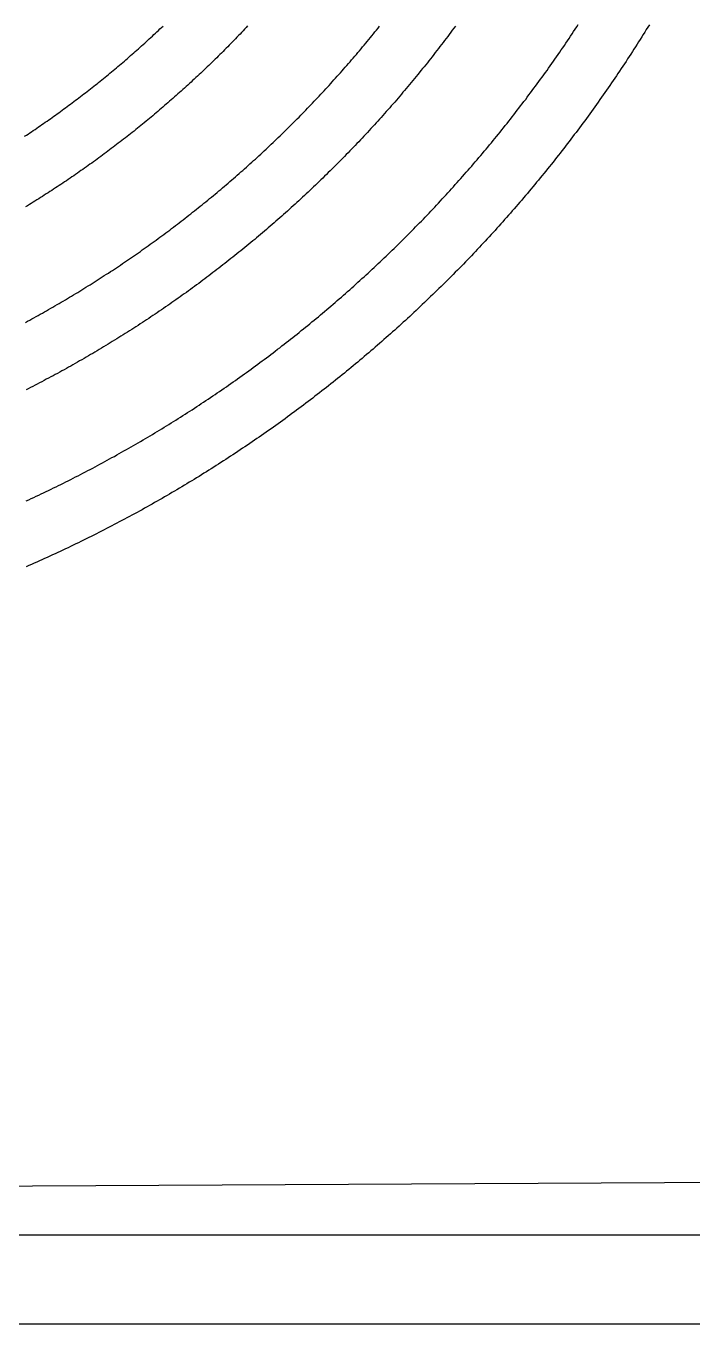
# Model space of a CAD drawing. Header units: inches. Extents: x -43479 to 56521, y -44741 to 59530.
# Drawn here: x -8586 to -7256, y 35132 to 37762 of the extents above; entities that cross this region are included whole.
import ezdxf

# ---------------------------------------------------------------- set-up
doc = ezdxf.new("R2010")
doc.units = ezdxf.units.IN
doc.header["$MEASUREMENT"] = 0

# ---------------------------------------------------------------- blocks, each defined once
blk = doc.blocks.new('kanishk_spiralEditV1')
for points in [[(366.3, 2834.4), (369.3, 2839.3), (372.4, 2844.2), (375.4, 2849.1), (378.5, 2854), (381.6, 2858.9), (384.7, 2863.8), (387.7, 2868.7), (390.9, 2873.6), (394, 2878.5), (397.1, 2883.4), (400.2, 2888.2), (403.4, 2893.1), (406.5, 2897.9), (409.7, 2902.8), (412.9, 2907.6), (416, 2912.4), (419.2, 2917.3), (422.4, 2922.1), (425.7, 2926.9), (428.9, 2931.7), (432.1, 2936.5), (435.4, 2941.3), (438.6, 2946), (441.9, 2950.8), (445.1, 2955.6), (448.4, 2960.3), (451.7, 2965.1), (455, 2969.8), (458.3, 2974.6), (461.7, 2979.3), (465, 2984), (468.3, 2988.8), (471.7, 2993.5), (475, 2998.2), (478.4, 3002.9), (481.8, 3007.5), (485.2, 3012.2), (488.6, 3016.9), (492, 3021.6), (495.4, 3026.2), (498.8, 3030.9), (502.3, 3035.5), (505.7, 3040.2), (509.2, 3044.8), (512.7, 3049.4), (516.1, 3054), (519.6, 3058.6), (523.1, 3063.2), (526.6, 3067.8), (530.1, 3072.4), (533.7, 3077), (537.2, 3081.6), (540.7, 3086.1), (544.3, 3090.7), (547.8, 3095.2), (551.4, 3099.8), (555, 3104.3), (558.6, 3108.8), (562.2, 3113.3), (565.8, 3117.8), (569.4, 3122.3), (573, 3126.8), (576.7, 3131.3), (580.3, 3135.8), (584, 3140.3), (587.6, 3144.7), (591.3, 3149.2), (595, 3153.6), (598.7, 3158), (602.4, 3162.5), (606.1, 3166.9), (609.8, 3171.3), (613.5, 3175.7), (617.3, 3180.1), (621, 3184.5), (624.8, 3188.9), (628.6, 3193.3), (632.3, 3197.6), (636.1, 3202), (639.9, 3206.3), (643.7, 3210.7), (647.5, 3215), (651.3, 3219.3), (655.2, 3223.6), (659, 3228), (662.8, 3232.3), (666.7, 3236.6), (670.6, 3240.8), (674.4, 3245.1), (678.3, 3249.4), (682.2, 3253.6), (686.1, 3257.9), (690, 3262.1), (693.9, 3266.4), (697.8, 3270.6), (701.8, 3274.8), (705.7, 3279), (709.7, 3283.2), (713.6, 3287.4), (717.6, 3291.6), (721.6, 3295.8), (725.5, 3299.9), (729.5, 3304.1), (733.5, 3308.2), (737.5, 3312.4), (741.6, 3316.5), (745.6, 3320.6), (749.6, 3324.8), (753.7, 3328.9), (757.7, 3333), (761.8, 3337), (765.9, 3341.1), (769.9, 3345.2), (774, 3349.3), (778.1, 3353.3), (782.2, 3357.4), (786.3, 3361.4), (790.4, 3365.4), (794.6, 3369.4), (798.7, 3373.5), (802.9, 3377.5), (807, 3381.4), (811.2, 3385.4), (815.3, 3389.4), (819.5, 3393.4), (823.7, 3397.3), (827.9, 3401.3), (832.1, 3405.2), (836.3, 3409.1), (840.5, 3413.1), (844.7, 3417), (849, 3420.9), (853.2, 3424.8), (857.5, 3428.7), (861.7, 3432.5), (866, 3436.4), (870.3, 3440.3), (874.5, 3444.1), (878.8, 3448), (883.1, 3451.8), (887.4, 3455.6), (891.7, 3459.4), (896.1, 3463.2), (900.4, 3467), (904.7, 3470.8), (909.1, 3474.6), (913.4, 3478.3), (917.8, 3482.1), (922.1, 3485.8), (926.5, 3489.6), (930.9, 3493.3), (935.3, 3497), (939.7, 3500.7), (944.1, 3504.4), (948.5, 3508.1), (952.9, 3511.8), (957.4, 3515.5), (961.8, 3519.2), (966.2, 3522.8), (970.7, 3526.5), (975.1, 3530.1), (979.6, 3533.7), (984.1, 3537.3), (988.6, 3540.9), (993, 3544.5), (997.5, 3548.1), (1002, 3551.7), (1006.6, 3555.3), (1011.1, 3558.8), (1015.6, 3562.4), (1020.1, 3565.9), (1024.7, 3569.4), (1029.2, 3573), (1033.8, 3576.5), (1038.3, 3580), (1042.9, 3583.5), (1047.5, 3587), (1052, 3590.4), (1056.6, 3593.9), (1061.2, 3597.3), (1065.8, 3600.8), (1070.4, 3604.2), (1075, 3607.6), (1079.7, 3611), (1084.3, 3614.5), (1088.9, 3617.8), (1093.6, 3621.2), (1098.2, 3624.6), (1102.9, 3628), (1107.6, 3631.3), (1112.2, 3634.7), (1116.9, 3638), (1121.6, 3641.3), (1126.3, 3644.6), (1131, 3647.9), (1135.7, 3651.2), (1140.4, 3654.5), (1145.1, 3657.8), (1149.8, 3661.1), (1154.6, 3664.3), (1159.3, 3667.6), (1164.1, 3670.8), (1168.8, 3674), (1173.6, 3677.2), (1178.3, 3680.4), (1183.1, 3683.6), (1187.9, 3686.8), (1192.7, 3690), (1197.5, 3693.1), (1202.3, 3696.3), (1207.1, 3699.4), (1211.9, 3702.6), (1216.7, 3705.7), (1221.5, 3708.8), (1226.3, 3711.9), (1231.2, 3715), (1236, 3718.1), (1240.9, 3721.2), (1245.7, 3724.2), (1250.6, 3727.3), (1255.4, 3730.3), (1260.3, 3733.3), (1265.2, 3736.4), (1270.1, 3739.4), (1275, 3742.4), (1279.9, 3745.4), (1284.8, 3748.3), (1289.7, 3751.3), (1294.6, 3754.3), (1299.5, 3757.2), (1304.4, 3760.1), (1309.4, 3763.1), (1314.3, 3766), (1319.3, 3768.9), (1324.2, 3771.8), (1329.2, 3774.7), (1334.1, 3777.5), (1339.1, 3780.4), (1344.1, 3783.3), (1349.1, 3786.1), (1354, 3788.9), (1359, 3791.8), (1364, 3794.6), (1369, 3797.4), (1374, 3800.2), (1379.1, 3802.9), (1384.1, 3805.7), (1389.1, 3808.5), (1394.1, 3811.2), (1399.2, 3813.9), (1404.2, 3816.7), (1409.3, 3819.4), (1414.3, 3822.1), (1419.4, 3824.8), (1424.4, 3827.5), (1429.5, 3830.1), (1434.6, 3832.8), (1439.7, 3835.4), (1444.7, 3838.1), (1449.8, 3840.7), (1454.9, 3843.3), (1460, 3845.9), (1465.1, 3848.5), (1470.3, 3851.1), (1475.4, 3853.7), (1480.5, 3856.3), (1485.6, 3858.8), (1490.8, 3861.4), (1495.9, 3863.9), (1501, 3866.4), (1506.2, 3868.9), (1511.3, 3871.4), (1516.5, 3873.9), (1521.7, 3876.4), (1526.8, 3878.9), (1532, 3881.3), (1537.2, 3883.8), (1542.4, 3886.2), (1547.5, 3888.6), (1552.7, 3891), (1557.9, 3893.4), (1563.1, 3895.8), (1568.3, 3898.2), (1573.6, 3900.6), (1578.8, 3902.9), (1584, 3905.3), (1589.2, 3907.6), (1594.5, 3909.9), (1599.7, 3912.2), (1604.9, 3914.5), (1610.2, 3916.8)], [(753.6, 2837.3), (756.6, 2841.4), (759.7, 2845.5), (762.7, 2849.6), (765.8, 2853.7), (768.9, 2857.8), (771.9, 2861.9), (775, 2865.9), (778.1, 2870), (781.2, 2874.1), (784.3, 2878.1), (787.4, 2882.2), (790.6, 2886.2), (793.7, 2890.2), (796.8, 2894.2), (800, 2898.3), (803.1, 2902.3), (806.3, 2906.3), (809.5, 2910.3), (812.7, 2914.3), (815.9, 2918.3), (819.1, 2922.2), (822.3, 2926.2), (825.5, 2930.2), (828.7, 2934.1), (831.9, 2938.1), (835.2, 2942), (838.4, 2945.9), (841.7, 2949.9), (844.9, 2953.8), (848.2, 2957.7), (851.5, 2961.6), (854.8, 2965.5), (858.1, 2969.4), (861.4, 2973.3), (864.7, 2977.2), (868, 2981), (871.3, 2984.9), (874.7, 2988.8), (878, 2992.6), (881.4, 2996.5), (884.7, 3000.3), (888.1, 3004.1), (891.5, 3008), (894.9, 3011.8), (898.3, 3015.6), (901.7, 3019.4), (905.1, 3023.2), (908.5, 3027), (911.9, 3030.7), (915.3, 3034.5), (918.8, 3038.3), (922.2, 3042), (925.7, 3045.8), (929.1, 3049.5), (932.6, 3053.2), (936.1, 3057), (939.6, 3060.7), (943.1, 3064.4), (946.6, 3068.1), (950.1, 3071.8), (953.6, 3075.5), (957.1, 3079.2), (960.6, 3082.8), (964.2, 3086.5), (967.7, 3090.2), (971.3, 3093.8), (974.8, 3097.5), (978.4, 3101.1), (982, 3104.7), (985.6, 3108.3), (989.2, 3112), (992.7, 3115.6), (996.4, 3119.2), (1000, 3122.7), (1003.6, 3126.3), (1007.2, 3129.9), (1010.8, 3133.5), (1014.5, 3137), (1018.1, 3140.6), (1021.8, 3144.1), (1025.5, 3147.7), (1029.1, 3151.2), (1032.8, 3154.7), (1036.5, 3158.2), (1040.2, 3161.7), (1043.9, 3165.2), (1047.6, 3168.7), (1051.3, 3172.2), (1055, 3175.7), (1058.7, 3179.1), (1062.5, 3182.6), (1066.2, 3186), (1070, 3189.5), (1073.7, 3192.9), (1077.5, 3196.3), (1081.3, 3199.7), (1085, 3203.1), (1088.8, 3206.5), (1092.6, 3209.9), (1096.4, 3213.3), (1100.2, 3216.7), (1104, 3220.1), (1107.8, 3223.4), (1111.7, 3226.8), (1115.5, 3230.1), (1119.3, 3233.4), (1123.2, 3236.8), (1127, 3240.1), (1130.9, 3243.4), (1134.8, 3246.7), (1138.6, 3250), (1142.5, 3253.3), (1146.4, 3256.6), (1150.3, 3259.8), (1154.2, 3263.1), (1158.1, 3266.3), (1162, 3269.6), (1165.9, 3272.8), (1169.9, 3276), (1173.8, 3279.3), (1177.7, 3282.5), (1181.7, 3285.7), (1185.6, 3288.9), (1189.6, 3292.1), (1193.6, 3295.2), (1197.5, 3298.4), (1201.5, 3301.6), (1205.5, 3304.7), (1209.5, 3307.9), (1213.5, 3311), (1217.5, 3314.1), (1221.5, 3317.2), (1225.5, 3320.3), (1229.5, 3323.4), (1233.6, 3326.5), (1237.6, 3329.6), (1241.6, 3332.7), (1245.7, 3335.8), (1249.8, 3338.8), (1253.8, 3341.9), (1257.9, 3344.9), (1262, 3347.9), (1266, 3351), (1270.1, 3354), (1274.2, 3357), (1278.3, 3360), (1282.4, 3363), (1286.5, 3365.9), (1290.6, 3368.9), (1294.8, 3371.9), (1298.9, 3374.8), (1303, 3377.8), (1307.2, 3380.7), (1311.3, 3383.6), (1315.5, 3386.5), (1319.6, 3389.5), (1323.8, 3392.4), (1327.9, 3395.2), (1332.1, 3398.1), (1336.3, 3401), (1340.5, 3403.9), (1344.7, 3406.7), (1348.9, 3409.6), (1353.1, 3412.4), (1357.3, 3415.2), (1361.5, 3418), (1365.7, 3420.9), (1370, 3423.7), (1374.2, 3426.5), (1378.4, 3429.2), (1382.7, 3432), (1386.9, 3434.8), (1391.2, 3437.5), (1395.4, 3440.3), (1399.7, 3443), (1404, 3445.8), (1408.3, 3448.5), (1412.5, 3451.2), (1416.8, 3453.9), (1421.1, 3456.6), (1425.4, 3459.3), (1429.7, 3461.9), (1434, 3464.6), (1438.4, 3467.3), (1442.7, 3469.9), (1447, 3472.5), (1451.3, 3475.2), (1455.7, 3477.8), (1460, 3480.4), (1464.4, 3483), (1468.7, 3485.6), (1473.1, 3488.2), (1477.4, 3490.8), (1481.8, 3493.3), (1486.2, 3495.9), (1490.6, 3498.4), (1494.9, 3501), (1499.3, 3503.5), (1503.7, 3506), (1508.1, 3508.5), (1512.5, 3511), (1516.9, 3513.5), (1521.4, 3516), (1525.8, 3518.5), (1530.2, 3520.9), (1534.6, 3523.4), (1539.1, 3525.8), (1543.5, 3528.2), (1547.9, 3530.7), (1552.4, 3533.1), (1556.8, 3535.5), (1561.3, 3537.9), (1565.8, 3540.3), (1570.2, 3542.6), (1574.7, 3545), (1579.2, 3547.4), (1583.7, 3549.7), (1588.2, 3552.1), (1592.6, 3554.4), (1597.1, 3556.7), (1601.6, 3559), (1606.2, 3561.3), (1610.7, 3563.6)], [(1168.3, 2836.9), (1171.3, 2840.1), (1174.3, 2843.3), (1177.4, 2846.6), (1180.4, 2849.8), (1183.5, 2853), (1186.5, 2856.2), (1189.6, 2859.4), (1192.7, 2862.6), (1195.7, 2865.7), (1198.8, 2868.9), (1201.9, 2872.1), (1205, 2875.3), (1208.1, 2878.4), (1211.2, 2881.6), (1214.3, 2884.7), (1217.4, 2887.8), (1220.6, 2891), (1223.7, 2894.1), (1226.8, 2897.2), (1230, 2900.3), (1233.1, 2903.4), (1236.3, 2906.5), (1239.5, 2909.6), (1242.6, 2912.7), (1245.8, 2915.7), (1249, 2918.8), (1252.2, 2921.9), (1255.4, 2924.9), (1258.6, 2928), (1261.8, 2931), (1265, 2934), (1268.2, 2937.1), (1271.5, 2940.1), (1274.7, 2943.1), (1278, 2946.1), (1281.2, 2949.1), (1284.4, 2952.1), (1287.7, 2955.1), (1291, 2958), (1294.2, 2961), (1297.5, 2964), (1300.8, 2966.9), (1304.1, 2969.9), (1307.4, 2972.8), (1310.7, 2975.7), (1314, 2978.7), (1317.3, 2981.6), (1320.6, 2984.5), (1324, 2987.4), (1327.3, 2990.3), (1330.6, 2993.2), (1334, 2996.1), (1337.3, 2999), (1340.7, 3001.8), (1344, 3004.7), (1347.4, 3007.6), (1350.8, 3010.4), (1354.1, 3013.3), (1357.5, 3016.1), (1360.9, 3018.9), (1364.3, 3021.7), (1367.7, 3024.5), (1371.1, 3027.3), (1374.5, 3030.1), (1377.9, 3032.9), (1381.4, 3035.7), (1384.8, 3038.5), (1388.2, 3041.3), (1391.7, 3044), (1395.1, 3046.8), (1398.6, 3049.5), (1402, 3052.3), (1405.5, 3055), (1409, 3057.7), (1412.4, 3060.4), (1415.9, 3063.2), (1419.4, 3065.9), (1422.9, 3068.5), (1426.4, 3071.2), (1429.9, 3073.9), (1433.4, 3076.6), (1436.9, 3079.3), (1440.4, 3081.9), (1443.9, 3084.6), (1447.5, 3087.2), (1451, 3089.8), (1454.5, 3092.5), (1458.1, 3095.1), (1461.6, 3097.7), (1465.2, 3100.3), (1468.7, 3102.9), (1472.3, 3105.5), (1475.9, 3108.1), (1479.5, 3110.6), (1483, 3113.2), (1486.6, 3115.8), (1490.2, 3118.3), (1493.8, 3120.9), (1497.4, 3123.4), (1501, 3125.9), (1504.6, 3128.5), (1508.2, 3131), (1511.9, 3133.5), (1515.5, 3136), (1519.1, 3138.5), (1522.8, 3140.9), (1526.4, 3143.4), (1530.1, 3145.9), (1533.7, 3148.3), (1537.4, 3150.8), (1541, 3153.2), (1544.7, 3155.7), (1548.4, 3158.1), (1552, 3160.5), (1555.7, 3162.9), (1559.4, 3165.3), (1563.1, 3167.7), (1566.8, 3170.1), (1570.5, 3172.5), (1574.2, 3174.9), (1577.9, 3177.2), (1581.6, 3179.6), (1585.3, 3181.9), (1589.1, 3184.3), (1592.8, 3186.6), (1596.5, 3188.9), (1600.3, 3191.3), (1604, 3193.6), (1607.8, 3195.9), (1611.5, 3198.2)], [(1613.4, 3057.3), (1609.9, 3055), (1606.5, 3052.7), (1603, 3050.4), (1599.6, 3048.1), (1596.1, 3045.7), (1592.7, 3043.4), (1589.3, 3041.1), (1585.8, 3038.7), (1582.4, 3036.4), (1579, 3034), (1575.6, 3031.7), (1572.2, 3029.3), (1568.8, 3026.9), (1565.4, 3024.5), (1562, 3022.1), (1558.6, 3019.7), (1555.2, 3017.3), (1551.8, 3014.9), (1548.4, 3012.5), (1545.1, 3010.1), (1541.7, 3007.6), (1538.3, 3005.2), (1535, 3002.7), (1531.6, 3000.3), (1528.3, 2997.8), (1524.9, 2995.3), (1521.6, 2992.8), (1518.3, 2990.4), (1515, 2987.9), (1511.6, 2985.4), (1508.3, 2982.9), (1505, 2980.3), (1501.7, 2977.8), (1498.4, 2975.3), (1495.1, 2972.8), (1491.8, 2970.2), (1488.5, 2967.7), (1485.3, 2965.1), (1482, 2962.5), (1478.7, 2960), (1475.4, 2957.4), (1472.2, 2954.8), (1468.9, 2952.2), (1465.7, 2949.6), (1462.4, 2947), (1459.2, 2944.4), (1456, 2941.8), (1452.7, 2939.1), (1449.5, 2936.5), (1446.3, 2933.9), (1443.1, 2931.2), (1439.9, 2928.6), (1436.7, 2925.9), (1433.5, 2923.2), (1430.3, 2920.6), (1427.1, 2917.9), (1423.9, 2915.2), (1420.8, 2912.5), (1417.6, 2909.8), (1414.4, 2907.1), (1411.3, 2904.4), (1408.1, 2901.6), (1405, 2898.9), (1401.9, 2896.2), (1398.7, 2893.4), (1395.6, 2890.7), (1392.5, 2887.9), (1389.4, 2885.2), (1386.2, 2882.4), (1383.1, 2879.6), (1380, 2876.8), (1376.9, 2874), (1373.8, 2871.3), (1370.8, 2868.4), (1367.7, 2865.6), (1364.6, 2862.8), (1361.5, 2860), (1358.5, 2857.2), (1355.4, 2854.3), (1352.4, 2851.5), (1349.3, 2848.6), (1346.3, 2845.8), (1343.3, 2842.9), (1340.2, 2840.1), (1337.2, 2837.2)], [(1611.7, 3428.8), (1607.5, 3426.5), (1603.3, 3424.2), (1599.1, 3421.9), (1594.8, 3419.6), (1590.6, 3417.2), (1586.4, 3414.9), (1582.2, 3412.6), (1578, 3410.2), (1573.8, 3407.8), (1569.6, 3405.5), (1565.5, 3403.1), (1561.3, 3400.7), (1557.1, 3398.3), (1552.9, 3395.9), (1548.8, 3393.5), (1544.6, 3391.1), (1540.5, 3388.6), (1536.3, 3386.2), (1532.2, 3383.7), (1528, 3381.3), (1523.9, 3378.8), (1519.8, 3376.3), (1515.6, 3373.9), (1511.5, 3371.4), (1507.4, 3368.9), (1503.3, 3366.3), (1499.2, 3363.8), (1495.1, 3361.3), (1491, 3358.8), (1486.9, 3356.2), (1482.8, 3353.7), (1478.7, 3351.1), (1474.7, 3348.5), (1470.6, 3345.9), (1466.5, 3343.3), (1462.5, 3340.8), (1458.4, 3338.1), (1454.4, 3335.5), (1450.3, 3332.9), (1446.3, 3330.3), (1442.3, 3327.6), (1438.2, 3325), (1434.2, 3322.3), (1430.2, 3319.7), (1426.2, 3317), (1422.2, 3314.3), (1418.2, 3311.6), (1414.2, 3308.9), (1410.2, 3306.2), (1406.2, 3303.5), (1402.2, 3300.7), (1398.3, 3298), (1394.3, 3295.3), (1390.4, 3292.5), (1386.4, 3289.8), (1382.4, 3287), (1378.5, 3284.2), (1374.6, 3281.4), (1370.6, 3278.6), (1366.7, 3275.8), (1362.8, 3273), (1358.9, 3270.2), (1355, 3267.4), (1351.1, 3264.5), (1347.2, 3261.7), (1343.3, 3258.8), (1339.4, 3256), (1335.5, 3253.1), (1331.6, 3250.2), (1327.8, 3247.4), (1323.9, 3244.5), (1320, 3241.6), (1316.2, 3238.6), (1312.3, 3235.7), (1308.5, 3232.8), (1304.7, 3229.9), (1300.8, 3226.9), (1297, 3224), (1293.2, 3221), (1289.4, 3218), (1285.6, 3215.1), (1281.8, 3212.1), (1278, 3209.1), (1274.2, 3206.1), (1270.4, 3203.1), (1266.7, 3200.1), (1262.9, 3197.1), (1259.1, 3194), (1255.4, 3191), (1251.6, 3187.9), (1247.9, 3184.9), (1244.2, 3181.8), (1240.4, 3178.7), (1236.7, 3175.7), (1233, 3172.6), (1229.3, 3169.5), (1225.6, 3166.4), (1221.9, 3163.3), (1218.2, 3160.2), (1214.5, 3157), (1210.8, 3153.9), (1207.2, 3150.7), (1203.5, 3147.6), (1199.8, 3144.4), (1196.2, 3141.3), (1192.5, 3138.1), (1188.9, 3134.9), (1185.3, 3131.7), (1181.6, 3128.5), (1178, 3125.3), (1174.4, 3122.1), (1170.8, 3118.9), (1167.2, 3115.7), (1163.6, 3112.4), (1160, 3109.2), (1156.4, 3105.9), (1152.8, 3102.7), (1149.3, 3099.4), (1145.7, 3096.1), (1142.2, 3092.9), (1138.6, 3089.6), (1135.1, 3086.3), (1131.5, 3083), (1128, 3079.7), (1124.5, 3076.3), (1121, 3073), (1117.5, 3069.7), (1114, 3066.3), (1110.5, 3063), (1107, 3059.6), (1103.5, 3056.3), (1100, 3052.9), (1096.6, 3049.5), (1093.1, 3046.1), (1089.7, 3042.7), (1086.2, 3039.3), (1082.8, 3035.9), (1079.4, 3032.5), (1075.9, 3029.1), (1072.5, 3025.6), (1069.1, 3022.2), (1065.7, 3018.8), (1062.3, 3015.3), (1058.9, 3011.9), (1055.5, 3008.4), (1052.2, 3004.9), (1048.8, 3001.4), (1045.4, 2997.9), (1042.1, 2994.4), (1038.7, 2990.9), (1035.4, 2987.4), (1032.1, 2983.9), (1028.7, 2980.4), (1025.4, 2976.9), (1022.1, 2973.3), (1018.8, 2969.8), (1015.5, 2966.2), (1012.2, 2962.7), (1009, 2959.1), (1005.7, 2955.5), (1002.4, 2951.9), (999.2, 2948.4), (995.9, 2944.8), (992.7, 2941.2), (989.4, 2937.5), (986.2, 2933.9), (983, 2930.3), (979.8, 2926.7), (976.6, 2923), (973.4, 2919.4), (970.2, 2915.7), (967, 2912.1), (963.8, 2908.4), (960.6, 2904.8), (957.5, 2901.1), (954.3, 2897.4), (951.2, 2893.7), (948, 2890), (944.9, 2886.3), (941.8, 2882.6), (938.7, 2878.9), (935.6, 2875.1), (932.5, 2871.4), (929.4, 2867.7), (926.3, 2863.9), (923.2, 2860.2), (920.1, 2856.4), (917.1, 2852.7), (914, 2848.9), (911, 2845.1), (907.9, 2841.3), (904.9, 2837.5)], [(1610.2, 3785.4), (1605.2, 3783.1), (1600.2, 3780.8), (1595.3, 3778.5), (1590.3, 3776.2), (1585.4, 3773.8), (1580.4, 3771.5), (1575.5, 3769.1), (1570.5, 3766.8), (1565.6, 3764.4), (1560.7, 3762), (1555.7, 3759.6), (1550.8, 3757.2), (1545.9, 3754.8), (1541, 3752.4), (1536.1, 3749.9), (1531.2, 3747.5), (1526.3, 3745), (1521.4, 3742.5), (1516.5, 3740.1), (1511.6, 3737.6), (1506.8, 3735.1), (1501.9, 3732.6), (1497, 3730), (1492.2, 3727.5), (1487.3, 3725), (1482.5, 3722.4), (1477.6, 3719.9), (1472.8, 3717.3), (1468, 3714.7), (1463.1, 3712.1), (1458.3, 3709.5), (1453.5, 3706.9), (1448.7, 3704.3), (1443.9, 3701.7), (1439.1, 3699), (1434.3, 3696.4), (1429.5, 3693.7), (1424.7, 3691), (1419.9, 3688.3), (1415.1, 3685.6), (1410.4, 3682.9), (1405.6, 3680.2), (1400.8, 3677.5), (1396.1, 3674.8), (1391.3, 3672), (1386.6, 3669.3), (1381.9, 3666.5), (1377.1, 3663.7), (1372.4, 3660.9), (1367.7, 3658.2), (1363, 3655.4), (1358.3, 3652.5), (1353.6, 3649.7), (1348.9, 3646.9), (1344.2, 3644), (1339.5, 3641.2), (1334.8, 3638.3), (1330.1, 3635.4), (1325.5, 3632.6), (1320.8, 3629.7), (1316.1, 3626.8), (1311.5, 3623.9), (1306.9, 3620.9), (1302.2, 3618), (1297.6, 3615.1), (1293, 3612.1), (1288.3, 3609.1), (1283.7, 3606.2), (1279.1, 3603.2), (1274.5, 3600.2), (1269.9, 3597.2), (1265.3, 3594.2), (1260.7, 3591.2), (1256.2, 3588.1), (1251.6, 3585.1), (1247, 3582), (1242.5, 3579), (1237.9, 3575.9), (1233.4, 3572.8), (1228.8, 3569.7), (1224.3, 3566.6), (1219.8, 3563.5), (1215.2, 3560.4), (1210.7, 3557.3), (1206.2, 3554.2), (1201.7, 3551), (1197.2, 3547.9), (1192.7, 3544.7), (1188.3, 3541.5), (1183.8, 3538.3), (1179.3, 3535.1), (1174.8, 3531.9), (1170.4, 3528.7), (1165.9, 3525.5), (1161.5, 3522.3), (1157.1, 3519), (1152.6, 3515.8), (1148.2, 3512.5), (1143.8, 3509.2), (1139.4, 3506), (1135, 3502.7), (1130.6, 3499.4), (1126.2, 3496.1), (1121.8, 3492.8), (1117.4, 3489.4), (1113.1, 3486.1), (1108.7, 3482.7), (1104.3, 3479.4), (1100, 3476), (1095.6, 3472.7), (1091.3, 3469.3), (1087, 3465.9), (1082.7, 3462.5), (1078.3, 3459.1), (1074, 3455.7), (1069.7, 3452.2), (1065.4, 3448.8), (1061.1, 3445.4), (1056.9, 3441.9), (1052.6, 3438.4), (1048.3, 3435), (1044.1, 3431.5), (1039.8, 3428), (1035.6, 3424.5), (1031.3, 3421), (1027.1, 3417.5), (1022.9, 3413.9), (1018.7, 3410.4), (1014.5, 3406.9), (1010.3, 3403.3), (1006.1, 3399.7), (1001.9, 3396.2), (997.7, 3392.6), (993.5, 3389), (989.4, 3385.4), (985.2, 3381.8), (981.1, 3378.2), (976.9, 3374.6), (972.8, 3370.9), (968.7, 3367.3), (964.5, 3363.6), (960.4, 3360), (956.3, 3356.3), (952.2, 3352.6), (948.1, 3348.9), (944.1, 3345.2), (940, 3341.5), (935.9, 3337.8), (931.9, 3334.1), (927.8, 3330.4), (923.8, 3326.6), (919.7, 3322.9), (915.7, 3319.1), (911.7, 3315.4), (907.7, 3311.6), (903.7, 3307.8), (899.7, 3304), (895.7, 3300.2), (891.7, 3296.4), (887.7, 3292.6), (883.7, 3288.8), (879.8, 3284.9), (875.8, 3281.1), (871.9, 3277.3), (868, 3273.4), (864, 3269.5), (860.1, 3265.7), (856.2, 3261.8), (852.3, 3257.9), (848.4, 3254), (844.5, 3250.1), (840.6, 3246.2), (836.8, 3242.2), (832.9, 3238.3), (829, 3234.4), (825.2, 3230.4), (821.4, 3226.5), (817.5, 3222.5), (813.7, 3218.5), (809.9, 3214.5), (806.1, 3210.5), (802.3, 3206.6), (798.5, 3202.5), (794.7, 3198.5), (790.9, 3194.5), (787.2, 3190.5), (783.4, 3186.4), (779.7, 3182.4), (775.9, 3178.3), (772.2, 3174.3), (768.5, 3170.2), (764.8, 3166.1), (761.1, 3162), (757.4, 3157.9), (753.7, 3153.8), (750, 3149.7), (746.3, 3145.6), (742.7, 3141.5), (739, 3137.4), (735.4, 3133.2), (731.7, 3129.1), (728.1, 3124.9), (724.5, 3120.7), (720.9, 3116.6), (717.2, 3112.4), (713.7, 3108.2), (710.1, 3104), (706.5, 3099.8), (702.9, 3095.6), (699.4, 3091.4), (695.8, 3087.2), (692.3, 3082.9), (688.7, 3078.7), (685.2, 3074.4), (681.7, 3070.2), (678.2, 3065.9), (674.7, 3061.6), (671.2, 3057.4), (667.7, 3053.1), (664.2, 3048.8), (660.8, 3044.5), (657.3, 3040.2), (653.9, 3035.9), (650.4, 3031.5), (647, 3027.2), (643.6, 3022.9), (640.2, 3018.5), (636.8, 3014.2), (633.4, 3009.8), (630, 3005.4), (626.6, 3001.1), (623.3, 2996.7), (619.9, 2992.3), (616.6, 2987.9), (613.2, 2983.5), (609.9, 2979.1), (606.6, 2974.7), (603.3, 2970.2), (599.9, 2965.8), (596.7, 2961.4), (593.4, 2956.9), (590.1, 2952.5), (586.8, 2948), (583.6, 2943.5), (580.3, 2939.1), (577.1, 2934.6), (573.9, 2930.1), (570.6, 2925.6), (567.4, 2921.1), (564.2, 2916.6), (561, 2912.1), (557.9, 2907.5), (554.7, 2903), (551.5, 2898.5), (548.4, 2893.9), (545.2, 2889.4), (542.1, 2884.8), (539, 2880.3), (535.9, 2875.7), (532.7, 2871.1), (529.7, 2866.5), (526.6, 2861.9), (523.5, 2857.4), (520.4, 2852.7), (517.4, 2848.1), (514.3, 2843.5), (511.3, 2838.9), (508.2, 2834.3)]]:
    blk.add_lwpolyline(points)
for points in [[(5577.3, 1427), (5577.3, 4777), (5576.9, 5173.1), (5382.2, 5173.1), (-2564.7, 5131.4, -0.415752), (-2715.5, 5281.4), (-2715.5, 13120.8)], [(-1405, 5429.3), (3645, 5429.3), (5365, 5429.3), (5547.4, 5429.3), (5574.8, 5429.3), (5576.8, 5429.3), (5576.8, 5429.3), (5576.8, 5301.2), (5546.8, 5251.2), (5364.3, 5251.2), (-2520.5, 5251.2, -0.414214)]]:
    blk.add_lwpolyline(points, format="xyb")

msp = doc.modelspace()

# ---------------------------------------------------------------- linework, layer by layer
msp.add_circle((6520.5, 9529.6), 50000)

# ---------------------------------------------------------------- block references
at = {"rotation": 180.0000000048064}
msp.add_blockref('kanishk_spiralEditV1', (-6975.9, 40600), dxfattribs=at)

doc.saveas('drawing.dxf')
